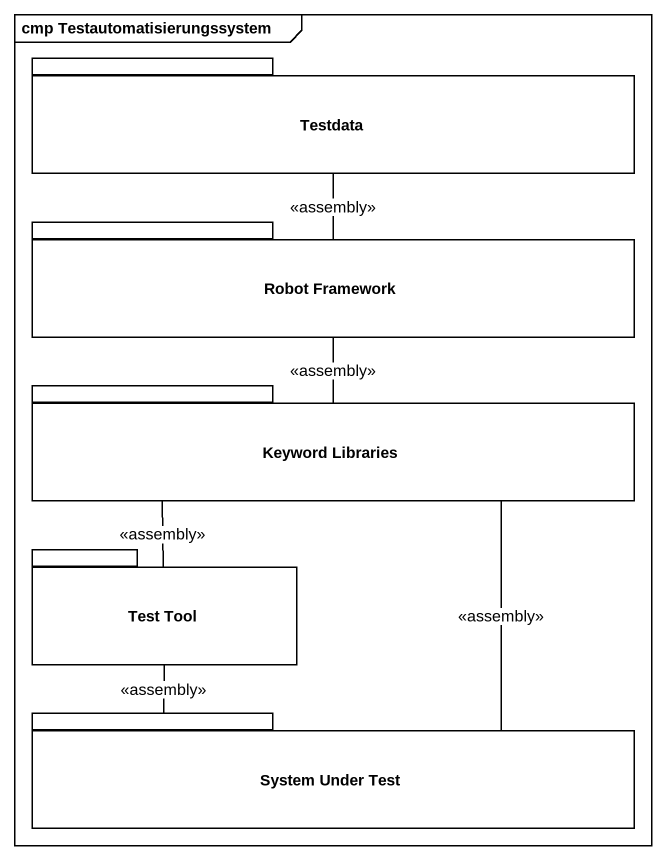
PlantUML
@startuml
mainframe cmp Testautomatisierungssystem
package Testdata {
}
package "Robot Framework" as Robot_Framework {
}
package "Keyword Libraries" as Keyword_Libraries {
}
package "Test Tool" as Test_Tool {
}
package "System Under Test" as System_Under_Test {
}
Testdata -- Robot_Framework : <<assembly>>
Keyword_Libraries -up- Robot_Framework : <<assembly>>
Keyword_Libraries -- Test_Tool : <<assembly>>
Keyword_Libraries -- System_Under_Test : <<assembly>>
Test_Tool -- System_Under_Test : <<assembly>>
@enduml
